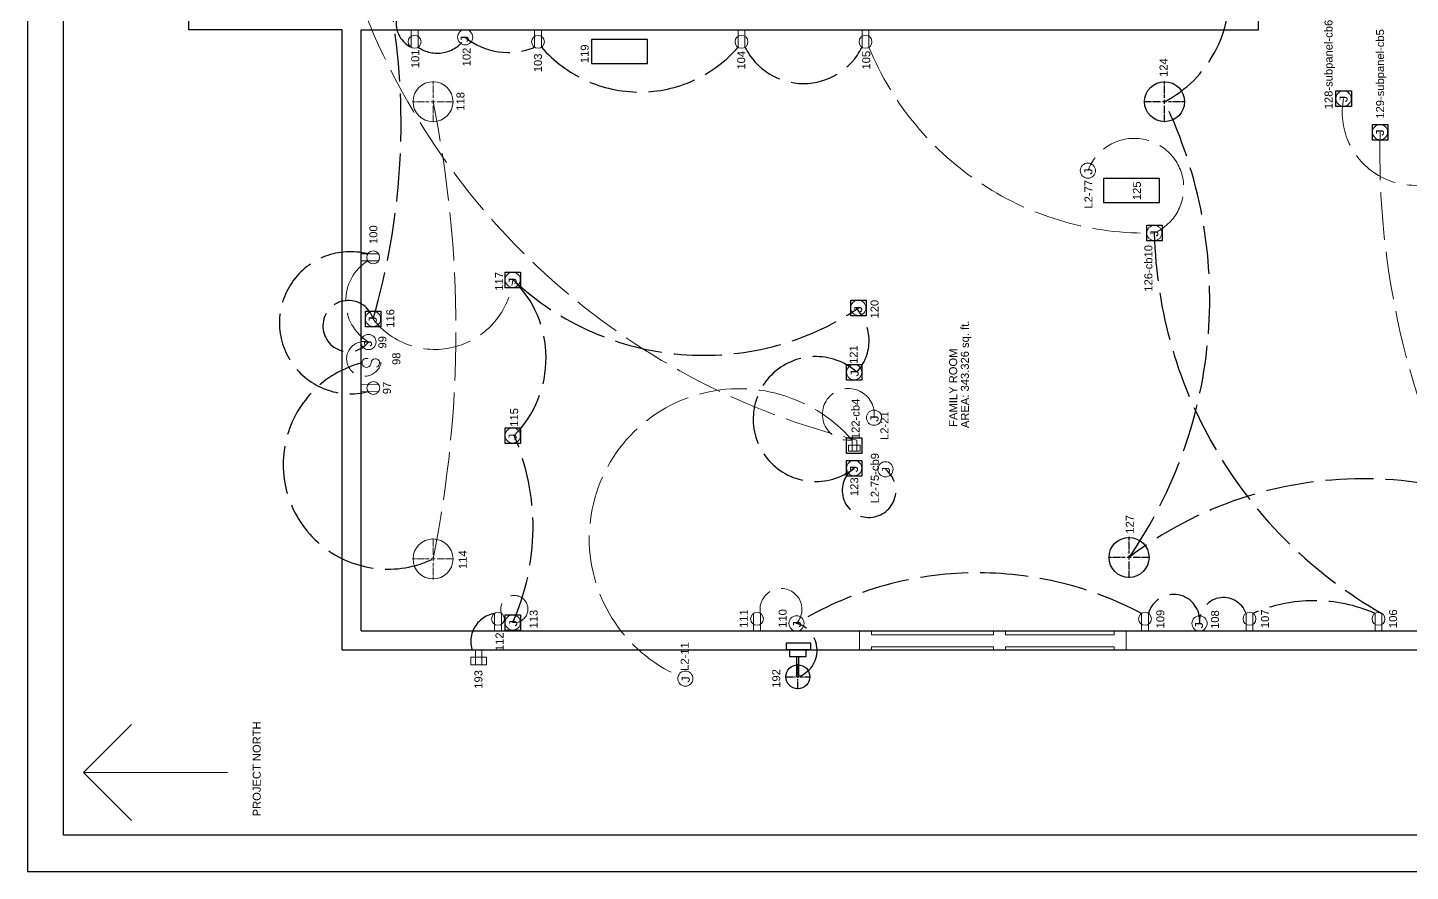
# Model space of a CAD drawing. Header units: inches. Extents: x 12 to 619, y -4 to 515.
# Drawn here: x 12.1 to 357.8, y -4 to 206.8 of the extents above; entities that cross this region are included whole.
import ezdxf

# ---------------------------------------------------------------- set-up
doc = ezdxf.new("R2010")
doc.units = ezdxf.units.IN
doc.header["$MEASUREMENT"] = 0
doc.linetypes.add('ACAD_ISO02W100', pattern=[15, 12, -3])
doc.linetypes.add('CENTER2', pattern=[1.125, 0.75, -0.125, 0.125, -0.125])
for name, color, linetype, lineweight in [('00-page-edge', 7, 'Continuous', 9), ('A101-Floorplan-1st-floor', 7, 'Continuous', 9), ('A101-Text', 7, 'Continuous', 9), ('E101-Electrical-1st-floor', 7, 'Continuous', 9)]:
    doc.layers.add(name, color=color, linetype=linetype, lineweight=lineweight)
doc.layers.add('Title Block', color=7, linetype='Continuous')
doc.styles.add('Reg', font='Courier New.ttf', dxfattribs={"height": 1})
doc.styles.get("Standard").update_dxf_attribs({"font": 'Arial.ttf', "height": 2})

# ---------------------------------------------------------------- blocks, each defined once
blk = doc.blocks.new('L1-family-room-patio-doors')
at = {"layer": 'A101-Floorplan-1st-floor'}
for p, q in [((0, 66.63), (-4.75, 66.63)), ((-0.07, 66.63), (-0.07, 63.63)), ((-3.93, 63.63), (-4.75, 63.63)), ((-3.93, 33.13), (-3.93, 63.63)), ((-0.93, 33.13), (-0.93, 63.63)), ((0, 63.63), (-0.93, 63.63)), ((-4.75, 33.13), (-3.93, 33.13)), ((-0.93, 33.13), (0, 33.13)), ((-0.07, 33.13), (-0.07, 30.13)), ((-4.75, 30.13), (-3.93, 30.13)), ((-3.93, 3), (-3.93, 30.13)), ((-0.93, 3), (-0.93, 30.13)), ((-0.93, 30.13), (0, 30.13)), ((-4.75, 3), (-3.93, 3)), ((-4.75, 0), (0, 0)), ((-0.93, 3), (0, 3)), ((-0.07, 3), (-0.07, 0))]:
    blk.add_line(p, q, dxfattribs=at)
at = {"layer": 'A101-Floorplan-1st-floor', "lineweight": 30}
for p, q in [((-4.75, 66.63), (-4.75, 63.63)), ((-4.75, 33.13), (-4.75, 30.13)), ((-4.75, 3), (-4.75, 0))]:
    blk.add_line(p, q, dxfattribs=at)
blk = doc.blocks.new('L1-j-box-99')
at = {"layer": 'E101-Electrical-1st-floor'}
blk.add_circle((0, -1.9, -50.88), 1.9, dxfattribs=at)
at = {"layer": 'E101-Electrical-1st-floor', "lineweight": 5, "style": 'Reg'}
blk.add_text('J', height=2, dxfattribs=at).set_placement((-1.43, -2.77, -50.88))
blk = doc.blocks.new('L1-toggle-switch-98')
at = {"layer": 'E101-Electrical-1st-floor'}
for p, q in [((0, -0.26, -39.25), (0, 0, -39.25)), ((0, -5, -39.25), (0, -4.65, -39.25))]:
    blk.add_line(p, q, dxfattribs=at)
at = {"layer": 'E101-Electrical-1st-floor', "elevation": -39.25}
for points in [[(1.06, -1.75, 3.139408), (0, -2.5, 3.139408)], [(0, -2.5, -2.004555), (-1.06, -3.85)]]:
    blk.add_lwpolyline(points, format="xyb", dxfattribs=at)
blk = doc.blocks.new('L1-duplex-97')
at = {"layer": 'E101-Electrical-1st-floor'}
for p, q in [((0, 0, -44), (0.12, -4.39, -44)), ((1.73, 0.05, -44), (1.85, -4.33, -44))]:
    blk.add_line(p, q, dxfattribs=at)
blk.add_circle((0.94, -3.01, -44), 1.61, dxfattribs=at)
blk = doc.blocks.new('L1-duplex-100')
at = {"layer": 'E101-Electrical-1st-floor'}
for p, q in [((-1.73, 0, -44.62), (-1.73, -4.39, -44.62)), ((0, 0, -44.62), (0, -4.38, -44.62))]:
    blk.add_line(p, q, dxfattribs=at)
blk.add_circle((-0.87, -3.03, -44.62), 1.61, dxfattribs=at)
blk = doc.blocks.new('L1-duplex-101')
at = {"layer": 'E101-Electrical-1st-floor'}
for p, q in [((0, 0, -16), (-4.39, 0, -16)), ((0, -1.73, -16), (-4.38, -1.73, -16))]:
    blk.add_line(p, q, dxfattribs=at)
blk.add_circle((-3.03, -0.86, -16), 1.61, dxfattribs=at)
blk = doc.blocks.new('L1-j-box-102')
at = {"layer": 'E101-Electrical-1st-floor'}
blk.add_circle((-1.9, 0.04, -15.62), 1.9, dxfattribs=at)
at = {"layer": 'E101-Electrical-1st-floor', "lineweight": 5, "style": 'Reg'}
blk.add_text('J', height=2, dxfattribs=at).set_placement((-3.35, -0.84, -15.62))
blk = doc.blocks.new('L1-duplex-103')
at = {"layer": 'E101-Electrical-1st-floor'}
for p, q in [((0, 0, -15.88), (-4.39, 0, -15.88)), ((0, -1.73, -15.88), (-4.38, -1.73, -15.88))]:
    blk.add_line(p, q, dxfattribs=at)
blk.add_circle((-3.03, -0.86, -15.88), 1.61, dxfattribs=at)
blk = doc.blocks.new('L1-duplex-104')
at = {"layer": 'E101-Electrical-1st-floor'}
for p, q in [((0, 0, -16.38), (-4.39, 0, -16.38)), ((0, -1.73, -16.38), (-4.38, -1.73, -16.38))]:
    blk.add_line(p, q, dxfattribs=at)
blk.add_circle((-3.03, -0.86, -16.38), 1.61, dxfattribs=at)
blk = doc.blocks.new('L1-duplex-105')
at = {"layer": 'E101-Electrical-1st-floor'}
for p, q in [((0, 0, -15.87), (-4.39, 0, -15.87)), ((0, -1.73, -15.87), (-4.38, -1.73, -15.87))]:
    blk.add_line(p, q, dxfattribs=at)
blk.add_circle((-3.03, -0.86, -15.87), 1.61, dxfattribs=at)
blk = doc.blocks.new('L1-duplex-106')
at = {"layer": 'E101-Electrical-1st-floor'}
for p, q in [((0, 0, -16.75), (4.38, 0, -16.75)), ((0, -1.73, -16.75), (4.39, -1.73, -16.75))]:
    blk.add_line(p, q, dxfattribs=at)
blk.add_circle((3.03, -0.87, -16.75), 1.61, dxfattribs=at)
blk = doc.blocks.new('L1-duplex-107')
at = {"layer": 'E101-Electrical-1st-floor'}
for p, q in [((0, 0, -17.87), (4.38, 0, -17.87)), ((0, -1.73, -17.87), (4.39, -1.73, -17.87))]:
    blk.add_line(p, q, dxfattribs=at)
blk.add_circle((3.03, -0.87, -17.87), 1.61, dxfattribs=at)
blk = doc.blocks.new('L1-j-box-108')
at = {"layer": 'E101-Electrical-1st-floor'}
blk.add_circle((1.9, 0, -32.12), 1.9, dxfattribs=at)
at = {"layer": 'E101-Electrical-1st-floor', "lineweight": 5, "style": 'Reg'}
blk.add_text('J', height=2, dxfattribs=at).set_placement((0.38, -0.87, -32.12))
blk = doc.blocks.new('L1-duplex-109')
at = {"layer": 'E101-Electrical-1st-floor'}
for p, q in [((0, 0, -16.12), (4.38, 0, -16.12)), ((0, -1.73, -16.12), (4.39, -1.73, -16.12))]:
    blk.add_line(p, q, dxfattribs=at)
blk.add_circle((3.03, -0.87, -16.12), 1.61, dxfattribs=at)
blk = doc.blocks.new('L1-j-box-110')
at = {"layer": 'E101-Electrical-1st-floor'}
blk.add_circle((1.9, 0, -54.25), 1.9, dxfattribs=at)
at = {"layer": 'E101-Electrical-1st-floor', "lineweight": 5, "style": 'Reg'}
blk.add_text('J', height=2, dxfattribs=at).set_placement((0.65, -1.11, -54.25))
blk = doc.blocks.new('L1-duplex-111')
at = {"layer": 'E101-Electrical-1st-floor'}
for p, q in [((0, 0, -15.87), (4.38, 0, -15.87)), ((0, -1.73, -15.87), (4.39, -1.73, -15.87))]:
    blk.add_line(p, q, dxfattribs=at)
blk.add_circle((3.03, -0.87, -15.87), 1.61, dxfattribs=at)
blk = doc.blocks.new('L1-duplex-112')
at = {"layer": 'E101-Electrical-1st-floor'}
for p, q in [((0, 0, -26.62), (4.38, 0, -26.62)), ((0, -1.73, -26.62), (4.39, -1.73, -26.62))]:
    blk.add_line(p, q, dxfattribs=at)
blk.add_circle((3.03, -0.87, -26.62), 1.61, dxfattribs=at)
blk = doc.blocks.new('L1-ceiling-j-box-113')
at = {"layer": 'E101-Electrical-1st-floor', "lineweight": 30}
for p, q in [((0, -1.95, -95.75), (0, 1.9, -95.75)), ((0, 1.9, -95.75), (1.98, 1.9, -95.75)), ((1.98, 1.9, -95.75), (3.91, 1.9, -95.75)), ((3.91, 1.9, -95.75), (3.91, -1.95, -95.75)), ((3.91, -1.95, -95.75), (0, -1.95, -95.75))]:
    blk.add_line(p, q, dxfattribs=at)
at = {"layer": 'E101-Electrical-1st-floor'}
blk.add_circle((1.98, 0, -95.75), 1.9, dxfattribs=at)
at = {"layer": 'E101-Electrical-1st-floor', "lineweight": 5, "style": 'Reg'}
blk.add_text('J', height=2, dxfattribs=at).set_placement((0.73, -1.11, -95.75))
blk = doc.blocks.new('L1-patio-gfci-duplex-193')
at = {"layer": 'E101-Electrical-1st-floor'}
for p, q in [((-3.72, 1.18, -28), (-1.79, 1.18, -28)), ((-3.72, -2.75, -28), (-3.72, 1.18, -28)), ((0, 0, -28), (-3.72, 0, -28)), ((-1.79, -2.75, -28), (-1.79, 1.18, -28)), ((0, -1.57, -28), (-3.72, -1.57, -28)), ((-1.79, -2.75, -28), (-3.72, -2.75, -28))]:
    blk.add_line(p, q, dxfattribs=at)
blk = doc.blocks.new('L1-patio-floodlight-camera-192')
at = {"layer": 'E101-Electrical-1st-floor', "linetype": 'CENTER2', "lineweight": 30}
for p, q in [((-9.82, 0.02, -80), (-7.3, 0.02, -80)), ((-6.7, 3.14, -80), (-6.7, 0.62, -80)), ((-6.1, 0.02, -80), (-3.58, 0.02, -80)), ((-6.7, -0.58, -80), (-6.7, -3.1, -80))]:
    blk.add_line(p, q, dxfattribs=at)
at = {"layer": 'E101-Electrical-1st-floor', "linetype": 'Continuous', "lineweight": 30}
for p, q in [((-7, 0.02, -80), (-6.4, 0.02, -80)), ((-6.7, 0.32, -80), (-6.7, -0.28, -80))]:
    blk.add_line(p, q, dxfattribs=at)
at = {"layer": 'E101-Electrical-1st-floor', "lineweight": 30}
for p, q in [((-6.7, 0.27, -80), (-1.63, 0.27, -80)), ((0, 2.08, -80), (-1.63, 2.08, -80)), ((-1.63, 2.08, -80), (-1.63, -2.04, -80)), ((0, 2.84, -80), (1.75, 2.84, -80)), ((0, -3.16, -80), (0, 2.84, -80)), ((0, -2.04, -80), (0, 2.08, -80)), ((1.75, 2.84, -80), (1.75, -3.16, -80)), ((-6.7, -0.23, -80), (-1.63, -0.23, -80)), ((-1.63, -2.04, -80), (0, -2.04, -80)), ((1.75, -3.16, -80), (0, -3.16, -80))]:
    blk.add_line(p, q, dxfattribs=at)
blk.add_circle((-6.7, 0.02, -80), 3, dxfattribs=at)
blk = doc.blocks.new('*U236')
at = {"layer": 'E101-Electrical-1st-floor', "color": 0, "linetype": 'CENTER2', "transparency": 16777216}
for p, q in [((0, 1), (0, 5.12)), ((-5.12, 0), (-1, 0)), ((1, 0), (5.12, 0)), ((0, -5.12), (0, -1))]:
    blk.add_line(p, q, dxfattribs=at)
at = {"layer": 'E101-Electrical-1st-floor', "color": 0, "linetype": 'Continuous', "transparency": 16777216}
for p, q in [((-0.5, 0), (0.5, 0)), ((0, -0.5), (0, 0.5))]:
    blk.add_line(p, q, dxfattribs=at)
blk = doc.blocks.new('L1-ceiling-led-114')
at = {"layer": 'E101-Electrical-1st-floor'}
blk.add_circle((0, 0, -94.12), 5, dxfattribs=at)
at = {"layer": 'E101-Electrical-1st-floor', "linetype": 'CENTER2'}
blk.add_blockref('*U236', (0, 0, -94.12), dxfattribs=at)
blk = doc.blocks.new('L1-ceiling-j-box-115')
at = {"layer": 'E101-Electrical-1st-floor', "lineweight": 30}
for p, q in [((-1.98, -1.95, -95), (-1.98, 1.9, -95)), ((-1.98, 1.9, -95), (0, 1.9, -95)), ((0, 1.9, -95), (1.93, 1.9, -95)), ((1.93, 1.9, -95), (1.93, -1.95, -95)), ((1.93, -1.95, -95), (-1.98, -1.95, -95))]:
    blk.add_line(p, q, dxfattribs=at)
at = {"layer": 'E101-Electrical-1st-floor'}
blk.add_circle((0, 0, -95), 1.9, dxfattribs=at)
at = {"layer": 'E101-Electrical-1st-floor', "lineweight": 5, "style": 'Reg'}
blk.add_text('J', height=2, dxfattribs=at).set_placement((-1.37, -0.95, -95))
blk = doc.blocks.new('L1-ceiling-j-box-116')
at = {"layer": 'E101-Electrical-1st-floor', "lineweight": 30}
for p, q in [((-1.98, -1.95, -95), (-1.98, 1.9, -95)), ((-1.98, 1.9, -95), (0, 1.9, -95)), ((0, 1.9, -95), (1.93, 1.9, -95)), ((1.93, 1.9, -95), (1.93, -1.95, -95)), ((1.93, -1.95, -95), (-1.98, -1.95, -95))]:
    blk.add_line(p, q, dxfattribs=at)
at = {"layer": 'E101-Electrical-1st-floor'}
blk.add_circle((0, 0, -95), 1.9, dxfattribs=at)
at = {"layer": 'E101-Electrical-1st-floor', "lineweight": 5, "style": 'Reg'}
blk.add_text('J', height=2, dxfattribs=at).set_placement((-1.26, -0.94, -95))
blk = doc.blocks.new('*U240')
at = {"layer": 'E101-Electrical-1st-floor', "color": 0, "linetype": 'CENTER2', "transparency": 16777216}
for p, q in [((0, 1), (0, 5.12)), ((-5.12, 0), (-1, 0)), ((1, 0), (5.12, 0)), ((0, -5.12), (0, -1))]:
    blk.add_line(p, q, dxfattribs=at)
at = {"layer": 'E101-Electrical-1st-floor', "color": 0, "linetype": 'Continuous', "transparency": 16777216}
for p, q in [((-0.5, 0), (0.5, 0)), ((0, -0.5), (0, 0.5))]:
    blk.add_line(p, q, dxfattribs=at)
blk = doc.blocks.new('L1-ceiling-led-118')
at = {"layer": 'E101-Electrical-1st-floor'}
blk.add_circle((0, 0, -94.12), 5, dxfattribs=at)
at = {"layer": 'E101-Electrical-1st-floor', "linetype": 'CENTER2'}
blk.add_blockref('*U240', (0, 0, -94.12), dxfattribs=at)
blk = doc.blocks.new('L1-ceiling-register-119')
at = {"layer": 'A101-Floorplan-1st-floor', "lineweight": 30}
for p, q in [((-6, 0, -95.12), (-6, -14, -95.12)), ((0, 0, -95.12), (-6, 0, -95.12)), ((0, -14, -95.12), (0, 0, -95.12)), ((-6, -14, -95.12), (0, -14, -95.12))]:
    blk.add_line(p, q, dxfattribs=at)
blk = doc.blocks.new('L1-ceiling-j-box-117')
at = {"layer": 'E101-Electrical-1st-floor', "lineweight": 30}
for p, q in [((-1.98, -1.95, -96.5), (-1.98, 1.9, -96.5)), ((-1.98, 1.9, -96.5), (0, 1.9, -96.5)), ((0, 1.9, -96.5), (1.93, 1.9, -96.5)), ((1.93, 1.9, -96.5), (1.93, -1.95, -96.5)), ((1.93, -1.95, -96.5), (-1.98, -1.95, -96.5))]:
    blk.add_line(p, q, dxfattribs=at)
at = {"layer": 'E101-Electrical-1st-floor'}
blk.add_circle((0, 0, -96.5), 1.9, dxfattribs=at)
at = {"layer": 'E101-Electrical-1st-floor', "lineweight": 5, "style": 'Reg'}
blk.add_text('J', height=2, dxfattribs=at).set_placement((-1.36, -0.97, -96.5))
blk = doc.blocks.new('L1-ceiling-j-box-120')
at = {"layer": 'E101-Electrical-1st-floor', "lineweight": 30}
for p, q in [((-1.98, -1.95, -94.88), (-1.98, 1.9, -94.88)), ((-1.98, 1.9, -94.88), (0, 1.9, -94.88)), ((0, 1.9, -94.88), (1.93, 1.9, -94.88)), ((1.93, 1.9, -94.88), (1.93, -1.95, -94.88)), ((1.93, -1.95, -94.88), (-1.98, -1.95, -94.88))]:
    blk.add_line(p, q, dxfattribs=at)
at = {"layer": 'E101-Electrical-1st-floor'}
blk.add_circle((0, 0, -94.88), 1.9, dxfattribs=at)
at = {"layer": 'E101-Electrical-1st-floor', "lineweight": 5, "style": 'Reg'}
blk.add_text('J', height=2, dxfattribs=at).set_placement((-1.39, -0.97, -94.88))
blk = doc.blocks.new('L1-ceiling-j-box-121')
at = {"layer": 'E101-Electrical-1st-floor', "lineweight": 30}
for p, q in [((-1.98, -1.95, -94.75), (-1.98, 1.9, -94.75)), ((-1.98, 1.9, -94.75), (0, 1.9, -94.75)), ((0, 1.9, -94.75), (1.93, 1.9, -94.75)), ((1.93, 1.9, -94.75), (1.93, -1.95, -94.75)), ((1.93, -1.95, -94.75), (-1.98, -1.95, -94.75))]:
    blk.add_line(p, q, dxfattribs=at)
at = {"layer": 'E101-Electrical-1st-floor'}
blk.add_circle((0, 0, -94.75), 1.9, dxfattribs=at)
at = {"layer": 'E101-Electrical-1st-floor', "lineweight": 5, "style": 'Reg'}
blk.add_text('J', height=2, dxfattribs=at).set_placement((-1.28, -1.13, -94.75))
blk = doc.blocks.new('L1-ceiling-gfci-duplex-122')
at = {"layer": 'E101-Electrical-1st-floor', "lineweight": 30}
for p, q in [((-2.06, -1.97, -95.5), (-2.06, 1.88, -95.5)), ((-2.06, 1.88, -95.5), (-0.08, 1.88, -95.5)), ((-0.08, 1.88, -95.5), (1.85, 1.88, -95.5)), ((1.85, 1.88, -95.5), (1.85, -1.97, -95.5)), ((1.85, -1.97, -95.5), (-2.06, -1.97, -95.5))]:
    blk.add_line(p, q, dxfattribs=at)
at = {"layer": 'E101-Electrical-1st-floor'}
for p, q in [((-1.44, 1.38, -95.5), (0, 1.38, -95.5)), ((-1.44, -1.53, -95.5), (-1.44, 1.38, -95.5)), ((1.32, 0.51, -95.5), (-1.44, 0.51, -95.5)), ((0, -1.53, -95.5), (0, 1.38, -95.5)), ((1.32, -0.65, -95.5), (-1.44, -0.65, -95.5)), ((0, -1.53, -95.5), (-1.44, -1.53, -95.5))]:
    blk.add_line(p, q, dxfattribs=at)
blk = doc.blocks.new('L1-ceiling-j-box-123')
at = {"layer": 'E101-Electrical-1st-floor', "lineweight": 30}
for p, q in [((-1.98, -1.95, -95), (-1.98, 1.9, -95)), ((-1.98, 1.9, -95), (0, 1.9, -95)), ((0, 1.9, -95), (1.93, 1.9, -95)), ((1.93, 1.9, -95), (1.93, -1.95, -95)), ((1.93, -1.95, -95), (-1.98, -1.95, -95))]:
    blk.add_line(p, q, dxfattribs=at)
at = {"layer": 'E101-Electrical-1st-floor'}
blk.add_circle((0, 0, -95), 1.9, dxfattribs=at)
at = {"layer": 'E101-Electrical-1st-floor', "lineweight": 5, "style": 'Reg'}
blk.add_text('J', height=2, dxfattribs=at).set_placement((-1.25, -0.95, -95))
blk = doc.blocks.new('*U249')
at = {"layer": 'E101-Electrical-1st-floor', "color": 0, "linetype": 'CENTER2', "lineweight": -3, "transparency": 16777216}
for p, q in [((0, 1), (0, 5.12)), ((-5.12, 0), (-1, 0)), ((1, 0), (5.12, 0)), ((0, -5.12), (0, -1))]:
    blk.add_line(p, q, dxfattribs=at)
at = {"layer": 'E101-Electrical-1st-floor', "color": 0, "linetype": 'Continuous', "lineweight": -3, "transparency": 16777216}
for p, q in [((-0.5, 0), (0.5, 0)), ((0, -0.5), (0, 0.5))]:
    blk.add_line(p, q, dxfattribs=at)
blk = doc.blocks.new('*U250')
at = {"layer": 'E101-Electrical-1st-floor', "color": 0, "linetype": 'CENTER2', "lineweight": -3, "transparency": 16777216}
for p, q in [((0, 1), (0, 5.12)), ((-5.12, 0), (-1, 0)), ((1, 0), (5.12, 0)), ((0, -5.12), (0, -1))]:
    blk.add_line(p, q, dxfattribs=at)
at = {"layer": 'E101-Electrical-1st-floor', "color": 0, "linetype": 'Continuous', "lineweight": -3, "transparency": 16777216}
for p, q in [((-0.5, 0), (0.5, 0)), ((0, -0.5), (0, 0.5))]:
    blk.add_line(p, q, dxfattribs=at)
blk = doc.blocks.new('L1-ceiling-led-127')
at = {"layer": 'E101-Electrical-1st-floor', "lineweight": -3}
blk.add_circle((0, 0, -93.87), 5, dxfattribs=at)
at = {"layer": 'E101-Electrical-1st-floor', "linetype": 'CENTER2', "lineweight": -3}
for name in ['*U249', '*U250']:
    blk.add_blockref(name, (0, 0, -93.87), dxfattribs=at)
blk = doc.blocks.new('*U253')
at = {"layer": 'E101-Electrical-1st-floor', "color": 0, "linetype": 'CENTER2', "lineweight": -3, "transparency": 16777216}
for p, q in [((0, 1), (0, 5.12)), ((-5.12, 0), (-1, 0)), ((1, 0), (5.12, 0)), ((0, -5.12), (0, -1))]:
    blk.add_line(p, q, dxfattribs=at)
at = {"layer": 'E101-Electrical-1st-floor', "color": 0, "linetype": 'Continuous', "lineweight": -3, "transparency": 16777216}
for p, q in [((-0.5, 0), (0.5, 0)), ((0, -0.5), (0, 0.5))]:
    blk.add_line(p, q, dxfattribs=at)
blk = doc.blocks.new('L1-ceiling-led-124')
at = {"layer": 'E101-Electrical-1st-floor', "lineweight": -3}
blk.add_circle((0, 0, -95), 5, dxfattribs=at)
at = {"layer": 'E101-Electrical-1st-floor', "linetype": 'CENTER2', "lineweight": -3}
blk.add_blockref('*U253', (0, 0, -95), dxfattribs=at)
blk = doc.blocks.new('L1-ceiling-j-box-126')
at = {"layer": 'E101-Electrical-1st-floor', "lineweight": 30}
for p, q in [((-1.98, -1.95, -95.62), (-1.98, 1.9, -95.62)), ((-1.98, 1.9, -95.62), (0, 1.9, -95.62)), ((0, 1.9, -95.62), (1.93, 1.9, -95.62)), ((1.93, 1.9, -95.62), (1.93, -1.95, -95.62)), ((1.93, -1.95, -95.62), (-1.98, -1.95, -95.62))]:
    blk.add_line(p, q, dxfattribs=at)
at = {"layer": 'E101-Electrical-1st-floor'}
blk.add_circle((0, 0, -95.62), 1.9, dxfattribs=at)
at = {"layer": 'E101-Electrical-1st-floor', "lineweight": 5, "style": 'Reg'}
blk.add_text('J', height=2, dxfattribs=at).set_placement((-1.16, -0.99, -95.62))
blk = doc.blocks.new('L1-ceiling-j-box-128')
at = {"layer": 'E101-Electrical-1st-floor', "lineweight": 30}
for p, q in [((-1.98, -1.95, -96.5), (-1.98, 1.9, -96.5)), ((-1.98, 1.9, -96.5), (0, 1.9, -96.5)), ((0, 1.9, -96.5), (1.93, 1.9, -96.5)), ((1.93, 1.9, -96.5), (1.93, -1.95, -96.5)), ((1.93, -1.95, -96.5), (-1.98, -1.95, -96.5))]:
    blk.add_line(p, q, dxfattribs=at)
at = {"layer": 'E101-Electrical-1st-floor'}
blk.add_circle((0, 0, -96.5), 1.9, dxfattribs=at)
at = {"layer": 'E101-Electrical-1st-floor', "lineweight": 5, "style": 'Reg'}
blk.add_text('J', height=2, dxfattribs=at).set_placement((-1.16, -0.99, -96.5))
blk = doc.blocks.new('L1-ceiling-j-box-129')
at = {"layer": 'E101-Electrical-1st-floor', "lineweight": 30}
for p, q in [((-1.98, -1.95, -95.62), (-1.98, 1.9, -95.62)), ((-1.98, 1.9, -95.62), (0, 1.9, -95.62)), ((0, 1.9, -95.62), (1.93, 1.9, -95.62)), ((1.93, 1.9, -95.62), (1.93, -1.95, -95.62)), ((1.93, -1.95, -95.62), (-1.98, -1.95, -95.62))]:
    blk.add_line(p, q, dxfattribs=at)
at = {"layer": 'E101-Electrical-1st-floor'}
blk.add_circle((0, 0, -95.62), 1.9, dxfattribs=at)
at = {"layer": 'E101-Electrical-1st-floor', "lineweight": 5, "style": 'Reg'}
blk.add_text('J', height=2, dxfattribs=at).set_placement((-1.16, -0.99, -95.62))
blk = doc.blocks.new('L2-77-cb10')
at = {"layer": 'E101-Electrical-1st-floor'}
blk.add_circle((0, 0), 1.9, dxfattribs=at)
at = {"layer": 'E101-Electrical-1st-floor', "lineweight": 5, "style": 'Reg'}
blk.add_text('J', height=2, dxfattribs=at).set_placement((-1.25, -1.11))
blk = doc.blocks.new('L2-21')
at = {"layer": 'E101-Electrical-1st-floor'}
blk.add_circle((0, 0), 1.9, dxfattribs=at)
at = {"layer": 'E101-Electrical-1st-floor', "lineweight": 5, "style": 'Reg'}
blk.add_text('J', height=2, dxfattribs=at).set_placement((-1.25, -1.11))
blk = doc.blocks.new('L2-11')
at = {"layer": 'E101-Electrical-1st-floor'}
blk.add_circle((0, 0), 1.9, dxfattribs=at)
at = {"layer": 'E101-Electrical-1st-floor', "lineweight": 5, "style": 'Reg'}
blk.add_text('J', height=2, dxfattribs=at).set_placement((-1.25, -1.11))
blk = doc.blocks.new('L2-75')
at = {"layer": 'E101-Electrical-1st-floor'}
blk.add_circle((0, 0), 1.9, dxfattribs=at)
at = {"layer": 'E101-Electrical-1st-floor', "lineweight": 5, "style": 'Reg'}
blk.add_text('J', height=2, dxfattribs=at).set_placement((-1.25, -1.11))
blk = doc.blocks.new('arrow')
at = {"layer": '00-page-edge', "lineweight": 5}
for q in [(-12, 24), (0, 0), (12, 24)]:
    blk.add_line((0, 36), q, dxfattribs=at)
blk = doc.blocks.new('project-northt')
at = {"layer": 'Title Block', "lineweight": 5}
blk.add_blockref('arrow', (0, -36), dxfattribs=at)
blk.add_text('PROJECT NORTH', height=2, dxfattribs=at).set_placement((-10.96, -44.28))

msp = doc.modelspace()

# ---------------------------------------------------------------- linework, layer by layer
at = {"layer": '00-page-edge', "lineweight": -3}
for points in [[(12.0961, -4.0387), (619.3969, -4.0387), (619.3969, 515.3126), (12.0961, 515.3126)], [(565.3969, 4.9613), (21.0961, 4.9613), (21.0961, 506.3126), (565.3969, 506.3126)]]:
    msp.add_lwpolyline(points, close=True, dxfattribs=at)
at = {"layer": 'A101-Floorplan-1st-floor', "lineweight": -3}
for p, q in [((52.3788, 206.3187), (52.3788, 459.7508)), ((319.8232, 206.3187), (319.8232, 349.8187)), ((90.6913, 206.3187), (52.3788, 206.3187)), ((90.6913, 51.2875), (90.6913, 206.3187)), ((95.4413, 56.0375), (95.4413, 206.3187)), ((95.4413, 206.3187), (319.8232, 206.3187)), ((95.4413, 56.0375), (422.8475, 56.0375)), ((90.6913, 51.2875), (532.5022, 51.2875))]:
    msp.add_line(p, q, dxfattribs=at)
at = {"layer": 'A101-Floorplan-1st-floor', "lineweight": 5}
msp.add_line((319.8232, 206.3187), (318.4482, 206.3187), dxfattribs=at)
at = {"layer": 'E101-Electrical-1st-floor', "linetype": 'ACAD_ISO02W100', "lineweight": -3}
for centre, radius, start, end in [((282.3427, 215.0258), 30.1418, 297.619286, 5.731244), ((-67.633, 182.7549), 173.0723, 343.651088, 8.996427), ((111.0449, 208.0542), 6.8594, 165.093434, 243.280107), ((114.4846, 208.865), 8.4247, 235.321972, 326.09685), ((132.2461, 217.7179), 17.1105, 230.995232, 292.651573), ((165.1329, 223.2609), 32.5306, 220.958296, 319.019432), ((206.0589, 209.2124), 16.3456, 206.430216, 333.532404), ((194.1864, 138.9773), 113.4243, 325.303277, 25.786329), ((406.017, 158.1369), 112.2941, 181.342397, 240.471258), ((92.7988, 133.0659), 17.7563, 75.902281, 284.222962), ((114.2712, 124.2245), 27.434, 315.168588, 45.580345), ((181.0652, 194.3491), 69.4146, 226.71487, 303.837604), ((92.3035, 132.2453), 6.3941, 16.276947, 321.419307), ((210.7345, 128.6393), 11.7201, 317.523808, 42.93589), ((209.0825, 108.9988), 15.605, 48.715098, 308.109338), ((102.1675, 97.6667), 26.1809, 104.290232, 295.506286), ((80.1788, 81.9291), 58.2605, 335.902029, 23.202685), ((222.4273, 91.1352), 6.7072, 123.623302, 52.257765), ((345.8731, -2.5523), 96.6326, 52.855486, 127.205842), ((249.6366, -17.0417), 87.6097, 62.148499, 121.151248), ((298.5769, 58.6462), 6.5282, 353.745988, 164.152647), ((311.0471, 58.3896), 5.9981, 19.779519, 184.346337), ((333.6706, 25.4528), 38.1557, 66.408035, 113.556116), ((129.9842, 53.4186), 7.0975, 99.4711, 213.509368), ((202.4975, 51.2119), 6.9649, 287.989077, 74.862489)]:
    msp.add_arc(centre, radius, start, end, dxfattribs=at)
at = {"layer": 'E101-Electrical-1st-floor', "linetype": 'ACAD_ISO02W100', "lineweight": 5}
for centre, radius, start, end in [((261.3988, 276.3777), 177.6642, 202.001676, 256.309967), ((291.7131, 230.3807), 74.9023, 202.317956, 271.561145), ((-169.2458, 131.1781), 288.4042, 348.572556, 11.427444), ((358.9893, 185.6625), 18.2497, 169.142949, 14.072812), ((551.4328, 175.7361), 201.3034, 178.579914, 207.303024), ((288.7482, 166.8032), 12.3562, 293.897568, 159.720718), ((103.6014, 138.4665), 11.9958, 122.736769, 238.322475), ((113.9348, 145.9496), 19.5435, 217.554731, 353.740412), ((96.1996, 124.0409), 4.3587, 75.351424, 346.690273), ((189.9657, 79.1064), 37.4749, 41.139497, 248.967335), ((217.2593, 110.1747), 6.4807, 352.586319, 278.242873), ((200.4321, 61.4447), 5.2349, 317.899404, 191.18869), ((133.7637, 61.512), 3.3944, 263.199545, 198.607946)]:
    msp.add_arc(centre, radius, start, end, dxfattribs=at)

# ---------------------------------------------------------------- block references
at = {"layer": '00-page-edge', "lineweight": 5, "rotation": 89.99999999999999}
msp.add_blockref('project-northt', (26.0866, 20.6532), dxfattribs=at)
at = {"layer": 'A101-Floorplan-1st-floor', "lineweight": 5, "rotation": 89.99999999999999}
for p in [(153.0663, 203.8858, 95.125), (281.0663, 169.0945, 95.125)]:
    msp.add_blockref('L1-ceiling-register-119', p, dxfattribs=at)
at = {"layer": 'A101-Floorplan-1st-floor', "lineweight": -3, "rotation": 89.99999999999999}
msp.add_blockref('L1-family-room-patio-doors', (286.6963, 56.0375), dxfattribs=at)
at = {"layer": 'E101-Electrical-1st-floor', "lineweight": 5, "rotation": 89.99999999999999}
for name, p in [('L1-duplex-101', (107.9608, 206.3187, 16)), ('L1-j-box-102', (121.5127, 206.3187, 15.625)), ('L1-duplex-103', (138.8358, 206.3187, 15.875)), ('L1-duplex-104', (189.6913, 206.3187, 16.375)), ('L1-duplex-105', (220.6913, 206.3187, 15.875)), ('L1-ceiling-led-118', (113.4413, 188.3187, 94.125)), ('L1-ceiling-led-124', (296.3163, 188.3187, 95)), ('L1-ceiling-j-box-128', (341.0663, 189.1, 96.5)), ('L1-ceiling-j-box-129', (350.1913, 180.725, 95.625)), ('L2-77-cb10', (277.1579, 171.0858)), ('L1-ceiling-j-box-126', (293.7538, 155.5062, 95.625)), ('L1-duplex-100', (95.4413, 150.2875, 44.625)), ('L1-ceiling-j-box-117', (133.3618, 143.8187, 96.5)), ('L1-ceiling-j-box-120', (219.7538, 136.7875, 94.875)), ('L1-ceiling-j-box-116', (98.4413, 134.0375, 95)), ('L1-j-box-99', (95.4043, 128.2579, 50.875)), ('L1-toggle-switch-98', (95.4413, 123.0375, 39.25)), ('L1-ceiling-j-box-121', (218.7138, 120.6878, 94.75)), ('L1-duplex-97', (95.4891, 115.8076, 44)), ('L2-21', (223.6858, 109.3384)), ('L1-ceiling-j-box-115', (133.3618, 104.8829, 95)), ('L1-ceiling-gfci-duplex-122', (218.698, 102.4363, 95.5)), ('L1-ceiling-j-box-123', (218.7134, 96.7202, 95)), ('L2-75', (226.5329, 96.439)), ('L1-ceiling-led-127', (287.4413, 74.4125, 93.875)), ('L1-ceiling-led-114', (113.4413, 74.0375, 94.125)), ('L1-duplex-112', (128.8163, 56.0375, 26.625)), ('L1-ceiling-j-box-113', (133.3618, 56.1625, 95.75)), ('L1-duplex-111', (193.5663, 56.0375, 15.875)), ('L1-j-box-110', (204.3163, 56.0375, 54.25)), ('L1-duplex-109', (290.5663, 56.0375, 16.125)), ('L1-j-box-108', (305.0663, 56.0375, 32.125)), ('L1-duplex-107', (316.6913, 56.0375, 17.875)), ('L1-duplex-106', (348.9413, 56.0375, 16.75)), ('L1-patio-floodlight-camera-192', (204.6674, 51.2875, 80)), ('L1-patio-gfci-duplex-193', (124.0663, 51.2875, 28)), ('L2-11', (176.5159, 44.1282))]:
    msp.add_blockref(name, p, dxfattribs=at)

# ---------------------------------------------------------------- texts
at = {"layer": 'A101-Floorplan-1st-floor', "lineweight": 5}
for s, p in [('119', (152.349, 197.9498)), ('125', (290.4003, 163.7327))]:
    msp.add_text(s, height=2, rotation=90, dxfattribs=at).set_placement(p)
at = {"layer": 'A101-Text', "lineweight": 5}
for s, p in [('AREA: 343.326 sq. ft.', (247.3917, 106.7378)), ('FAMILY ROOM', (244.47, 107.0675))]:
    msp.add_text(s, height=2, rotation=90, dxfattribs=at).set_placement(p)
at = {"layer": 'E101-Electrical-1st-floor', "lineweight": 5}
for s, p in [('128-subpanel-cb6', (338.3094, 186.4268)), ('129-subpanel-cb5', (351.1953, 184.0795)), ('101', (109.9984, 196.7081)), ('102', (122.8308, 197.1569)), ('104', (191.4863, 196.3516)), ('105', (222.7392, 196.3597)), ('103', (140.6542, 195.6949)), ('124', (297.0648, 194.5057)), ('118', (121.2939, 186.0669)), ('L2-77', (278.2947, 161.6069)), ('100', (99.5304, 152.7583)), ('126-cb10', (293.2722, 140.8434)), ('117', (130.9605, 141.0728)), ('120', (224.8085, 134.1378)), ('116', (103.7431, 131.8221)), ('99', (101.7676, 126.6336)), ('98', (105.2523, 122.5125)), ('121', (219.5881, 122.7747)), ('97', (102.8976, 115.2093)), ('115', (134.7132, 107.0747)), ('122-cb4', (220.0589, 104.0007)), ('L2-21', (227.2809, 103.7887)), ('L2-75-cb9', (224.8854, 87.928)), ('123', (219.752, 89.7605)), ('127', (288.6249, 80.3509)), ('114', (121.8691, 71.5248)), ('113', (139.5857, 56.6655)), ('111', (192.1097, 56.7951)), ('110', (201.8339, 56.8288)), ('109', (296.2552, 56.6757)), ('108', (309.9147, 56.554)), ('107', (322.434, 56.7446)), ('106', (354.4249, 56.7733)), ('112', (131.0575, 51.0116)), ('L2-11', (177.3571, 46.0798)), ('193', (125.7882, 41.6031)), ('192', (200.2428, 41.8366))]:
    msp.add_text(s, height=2, rotation=90, dxfattribs=at).set_placement(p)

doc.saveas('drawing.dxf')
